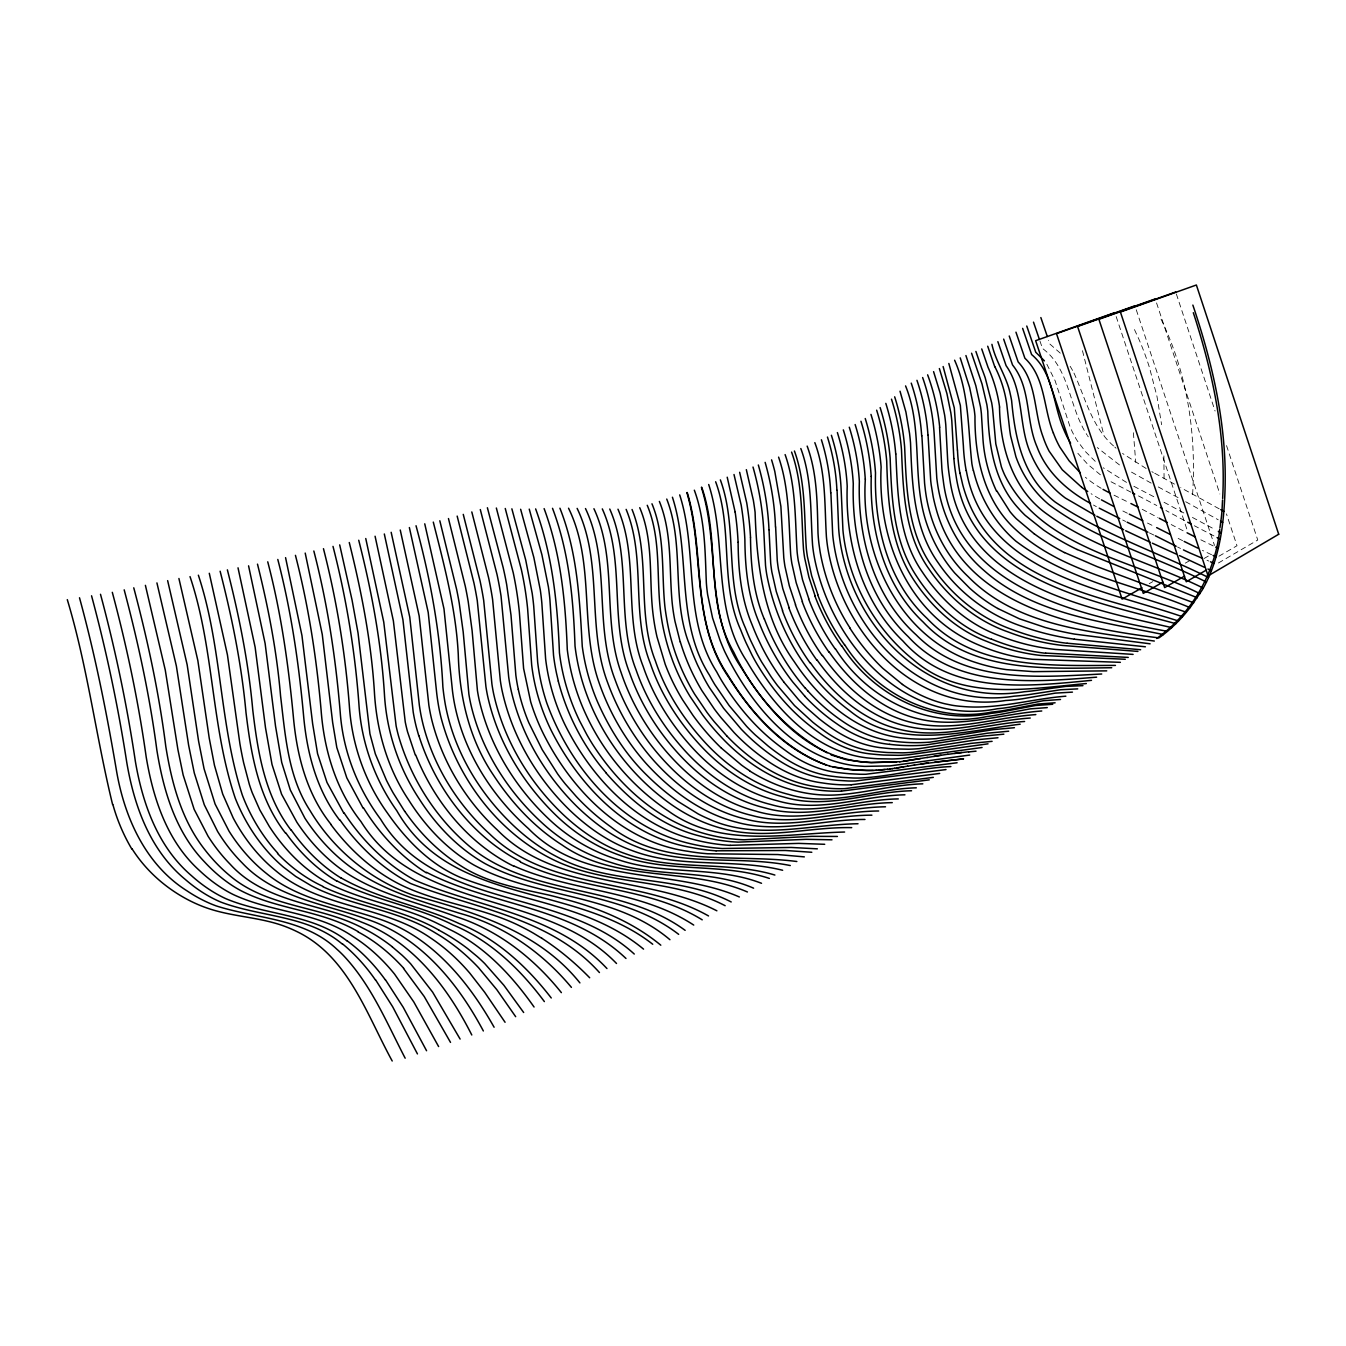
<?xml version="1.0" encoding="UTF-8"?>
<svg xmlns="http://www.w3.org/2000/svg" width="1346" height="1346" viewBox="0 0 1346 1346"><rect width="100%" height="100%" fill="white"/><g stroke="black" fill="none" stroke-linecap="round" stroke-linejoin="round"><path stroke-width="0.75" stroke-dasharray="5 3.75" d="M1164.071 478.402L1163.869 452.206M1192.606 494.369C1195.837 443.238 1189.898 391.265 1171.441 343.264A138.958 61.546 72.5 0 0 1160.858 318.783M1218.433 562.981L1257.753 540.032L1226.256 444.786M1218.921 556.201L1237.008 545.736L1226.458 513.886M1203.963 558.556L1211.114 554.468M1149.181 583.693L1152.799 581.64M1185.271 563.15L1190.688 560.071M1207.025 560.273L1208.742 561.03M1211.551 554.703L1202.432 550.396M1149.417 532.915L1153.892 535.069M1213.183 545.904L1200.195 539.494M1130.977 492.199L1110.5 481.464A136.804 125.279 69.1 0 1 1108.683 480.354M1127.359 513.213L1119.636 509.394M1122.699 520.01L1125.66 521.457M1114.051 495.193L1129.025 502.58M1147.482 523.056L1152.075 525.327M1182.629 540.671L1175.008 536.835M1180.526 548.478L1177.599 546.998M1138.514 495.917L1156.803 505.541M1213.907 535.927L1194.373 525.748M1133.854 486.293L1153.909 496.775M1142.182 509.293L1157.981 517.587M1183.117 530.761L1171.205 524.553M1192.421 517.436L1215.421 529.735M1183.857 512.961L1162.843 501.637M1184.43 520.481L1165.922 510.504M1219.207 508.838L1180.711 487.639M1158.267 486.949L1178.894 498.07M1185.691 501.738L1218.231 519.775M1151.167 483.113L1128.52 470.461M1096.334 506.618L1093.457 505.036M1126.518 482.406L1103.249 467.785M1151.84 471.672L1153.286 472.463M1154.733 473.254L1174.923 484.392M1146.119 468.492L1122.547 453.467M1099.682 498.878L1097.949 497.885A184.066 168.973 70.7 0 1 1091.101 493.713M1101.196 488.312L1097.613 486.125A116.328 105.913 68 0 1 1085.364 477.241M1119.468 464.925L1097.276 447.562M1100.405 474.818L1087.518 464.084L1076.295 451.566M1114.774 447.057L1116.036 448.184M1095.24 461.325L1085.515 451.701L1077.271 440.798A87.254 79.33 67.6 0 1 1070.087 426.934L1055.163 380.851L1046.868 364.261M1113.529 445.93C1092.161 427.22 1085.499 398.837 1074.394 373.969A84.68 74.686 69.2 0 0 1073.654 372.506M1060.261 353.14L1049.897 344.054L1048.601 340.269M1134.476 329.585L1138.834 339.074A129.822 58.517 72.4 0 1 1149.518 367.727L1156.971 396.397L1161.615 424.713M1039.92 340.959L1042.494 348.463C1066.604 366.129 1068.741 397.945 1080.619 423.132A84.832 77.294 67.8 0 0 1086.996 434.893M1136.26 309.765L1214.496 545.45M1116.17 316.562L1186.852 529.18M1176.354 293.983L1215.085 411.052M1156.551 302.917L1219.863 493.982M1082.47 350.7L1104.006 435.616M1133.399 432.739L1135.738 462.385M1088.258 436.827A84.832 77.294 67.8 0 1 1087.417 435.549M1070.154 366.297A84.68 74.686 69.2 0 1 1072.543 370.402"/><path stroke-width="1.5" d="M1222.639 498.457C1225.903 440.378 1214.832 382.617 1197.906 327.28A212.803 94.27 72.1 0 0 1193.313 312.709M1222.555 500.039L1222.05 509.612A121.039 52.898 73.2 0 1 1221.36 517.352L1219.964 527.733M928.067 435.179L930.692 480.472A166.13 147.942 64.9 0 0 931.196 484.779L933.182 496.724A149.372 132.598 65.1 0 0 936.059 508.62C962.02 604.825 1074.226 627.455 1158.906 637.886A562.594 259.206 69.4 0 0 1183.942 615.088A605.481 279.345 69 0 0 1190.974 606.407L1202.163 590.053A298.711 135.105 72 0 0 1212.393 568.096C1221.562 543.027 1224.187 516.09 1225.028 489.557A204.323 90.586 72.6 0 0 1225.163 482.81C1226.105 422.106 1212.174 362.293 1192.859 305.088M1219.762 529.197C1215.472 572.471 1192.068 613.137 1156.752 638.458M1205.932 570.3L1186.263 581.775L1098.891 319.305L1175.697 291.998M1184.564 576.105L1164.66 587.613L1077.591 326.506L1155.221 298.93M1162.91 582.128L1143.276 593.384L1056.509 333.64L1134.947 305.794M1141.963 587.815L1122.11 599.105L1035.646 340.689L1114.858 312.592M920.496 758.538L899.717 761.836M927.31 757.394L903.132 761.399M903.671 766.799L901.383 767.304M902.375 767.136L907.692 766.11M907.406 766.295L914.54 764.982M900.659 767.304L896.958 768.028M900.373 767.472L901.669 767.136M927.024 757.562L941.005 755.207M899.65 767.456L894.535 768.398M914.254 765.151L928.319 762.812M933.855 756.452L947.921 754.197M921.135 764.04L963.568 758.808M892.112 768.751L894.821 768.23M889.689 769.088L892.398 768.583M947.634 754.366L961.868 752.448M934.999 762.004L963.282 758.976M887.266 769.407L889.975 768.919M954.583 753.44L968.918 751.741M887.552 769.222L878.08 770.097M900.003 761.668L871.081 762.627A305.054 258.415 68.8 0 1 860.195 761.769L846.011 759.632L831.121 754.938M885.13 769.508L879.157 770.03M969.692 755.056L890.026 765.908L864.771 766.379A309.984 262.167 69 0 1 853.297 765.487C793.097 757.041 749.789 703.1 724.653 651.414A227.508 192.966 64.6 0 1 720.093 640.427L712.572 617.932L707.643 594.663A147 122.688 65.1 0 1 706.364 582.969C705.018 551.826 705.304 519.859 694.334 490.196M896.571 762.038L871.367 762.459A304.162 257.658 68.8 0 1 860.481 761.6C807.196 755.745 767.96 711.058 741.444 667.868C704.328 613.843 720.245 546.577 701.401 487.387M968.649 751.909L976.035 751.169M982.058 747.484L902.796 758.353A201.446 169.781 65.5 0 1 892.146 758.993L877.626 758.74A286.345 242.751 68.3 0 1 866.807 757.865C812.849 751.354 772.941 705.893 746.895 661.424C711.512 608.089 727.412 542.438 708.703 484.51M957.107 762.761L865.932 774.253A199.965 167.274 65.4 0 1 859.69 774.253L849.376 773.731A279.833 235.5 67.8 0 1 840.728 772.873C820.656 771.14 801.829 762.66 785.795 750.715A236.072 199.578 65.3 0 1 774.943 742.504C753.659 725.578 736.195 704.227 721.944 681.16A160.797 133.994 64.6 0 1 716.711 671.873C682.506 618.235 698.271 552.583 679.696 494.907M950.882 766.581C920.109 767.775 890.228 776.844 859.471 778.038A194.632 162.445 65.2 0 1 853.213 778.005L842.848 777.433A255.42 214.216 67 0 1 834.251 776.507C814.246 774.438 795.419 766.059 779.216 754.332A217.059 182.518 65 0 1 768.246 746.121L755.375 735.034A180.095 150.399 64.5 0 1 746.609 726.302L729.162 705.573L714.81 684.576A163.489 136.03 64.7 0 1 709.527 675.255C675.086 621.314 691.205 555.191 672.428 497.229M988.031 743.833L908.971 754.719A205.938 173.937 65.7 0 1 898.337 755.325L883.834 755.056A269.318 228.484 67.8 0 1 873.1 754.164C853.347 752.666 834.756 744.388 818.991 732.628A224.294 191.065 65.1 0 1 808.408 724.569C787.646 707.996 770.736 686.998 757.108 664.268A173.129 146.075 64.6 0 1 752.044 655.149L746.02 642.681A225.977 192.73 64.5 0 1 740.704 629.911C719.437 582.953 733.301 529.634 715.651 481.767M946.002 769.576L855.501 781A187.38 156.086 64.9 0 1 848.115 780.983L837.717 780.344A239.622 200.47 66.5 0 1 829.17 779.351C809.198 777.012 790.371 768.734 774.068 757.192A204.356 171.161 64.8 0 1 762.963 748.982A191.149 159.72 64.6 0 1 741.175 729.111L723.61 708.299L709.207 687.251A166.197 138.133 64.7 0 1 703.891 677.913L697.615 665.143A195.153 163.169 64.7 0 1 689.741 645.357C670.762 598.482 684.996 545.971 666.741 499.063M992.103 741.343L971.055 743.379L913.16 752.229A209 176.797 65.8 0 1 902.543 752.835L888.057 752.549A259.004 219.852 67.4 0 1 877.373 751.657C857.705 750.059 839.164 741.882 823.416 730.239A213.913 182.114 64.9 0 1 812.816 722.213L794.544 705.59L777.567 685.652A228.803 195.473 64.8 0 1 771.208 676.903L761.701 662.064A177.689 150.247 64.6 0 1 756.671 652.945L750.647 640.528A224.025 191.233 64.5 0 1 745.331 627.791C724.232 580.883 737.877 527.716 720.362 479.899M939.676 773.445L851.16 784.785M997.992 737.743L976.994 739.745L919.251 748.645A214.031 181.424 66 0 1 908.651 749.217L894.181 748.914A244.888 208.041 67 0 1 883.565 747.989C864.031 746.273 845.591 738.231 829.809 726.773A200.806 170.875 64.7 0 1 819.226 718.814L806.86 708.03A170.74 144.476 64.3 0 1 798.447 699.55L784.095 682.372M933.316 777.365L844.581 788.655A188.12 156.153 64.9 0 1 815.979 786.687C794.308 783.523 773.933 774.118 756.2 761.483A187.346 155.799 64.6 0 1 727.16 736.279M1003.847 734.176L982.883 736.144L925.291 745.061A225.455 191.586 66.4 0 1 889.723 744.338M929.262 779.856L841.486 791.095M1008.676 731.215L987.762 733.166L930.305 742.117A222.662 189.466 66.3 0 1 894.821 741.36C875.523 739.391 857.217 731.618 841.435 720.497A176.107 149.658 64.3 0 1 807.684 690.767M922.818 783.826C893.138 784.684 864.418 793.484 834.823 795.015A173.937 143.753 64.5 0 1 749.554 770.871M877.794 770.265L875.893 770.215M1014.447 727.698L993.584 729.616L936.261 738.601A221.148 188.49 66.3 0 1 904.075 738.18C857.234 733.789 819.277 699.398 794.258 661.677C762.997 618.117 756.789 564.21 755.089 512.187A293.361 228.551 70 0 0 753.356 500.291L746.34 469.653M876.7 770.333L874.816 770.265M1020.167 724.198C964.157 731.029 898.892 751.001 849.763 710.806C805.749 678.418 776.676 627.657 766.715 574.321A133.91 113.266 65.1 0 1 765.521 565.37L763.838 531.821A237.821 187.7 69.7 0 0 753.003 467.045M916.306 787.814C873.79 788.907 831.155 807.331 788.756 794.426C753.928 785.694 723.576 764.124 700.341 737.187C680.756 714.877 664.756 689.118 655.384 660.869C636.086 612.245 651.38 557.799 632.048 509.495M1024.592 721.49C983.59 724.131 942.503 739.509 901.181 729.751C863.392 721.254 832.619 694.014 810.629 663.141M911.545 790.758C869.045 791.734 826.427 809.855 784.062 797.118C749.133 788.403 718.663 766.799 695.344 739.795C675.742 717.401 659.759 691.541 650.269 663.241C630.685 613.81 646.332 558.388 626.142 509.377M874.513 770.434L872.629 770.333A208.411 174.761 65.6 0 1 866.42 770.349L856.14 769.895A308.116 260.182 68.8 0 1 847.442 769.121L829.506 766.227M1030.245 718.041C989.36 720.716 948.408 735.959 907.221 726.302C869.566 717.872 838.928 690.767 817.089 659.961M904.933 794.813C862.483 795.637 819.882 813.371 777.567 800.836C742.521 792.121 711.933 770.434 688.479 743.396C668.794 720.901 652.844 694.889 643.186 666.522C623.232 615.98 639.35 559.196 617.982 509.209M1035.831 714.608C995.131 717.368 954.28 732.392 913.244 722.852C875.152 714.322 844.363 686.679 822.49 655.418M898.287 798.918C855.871 799.608 813.27 816.904 771.022 804.572C735.808 795.94 705.22 774.051 681.614 747.013C661.778 724.451 645.878 698.254 636.052 669.82C615.745 618.167 632.233 560.003 609.755 509.04M873.419 770.467L872.326 770.501A210.195 176.259 65.7 0 1 866.117 770.501L855.854 770.063A304.617 257.136 68.7 0 1 847.156 769.289L833.006 767.052M892.263 802.637C849.881 803.175 807.297 820.118 765.1 807.97C729.751 799.389 699.129 777.332 675.389 750.277C655.452 727.664 639.569 701.316 629.591 672.832C608.981 620.136 625.755 560.76 602.301 508.889M1041.754 710.991C1001.256 713.851 960.539 728.539 919.688 719.151C881.765 710.638 851.042 683.246 829.271 652.087M885.5 806.792C842.31 807.331 798.7 824.24 755.829 811.1C720.682 802.014 690.633 779.452 667.061 752.431C646.854 729.145 630.954 701.973 621.162 672.714C601.931 619.732 618.033 560.474 593.939 508.721M1065.864 696.185C1031.288 698.86 997.319 709.695 962.205 706.448A120.871 103.608 63.1 0 1 951.841 705.203L944.875 703.773A133.035 114.208 63.5 0 1 902.476 684.458M1047.272 707.609L1030.043 708.888L996.932 715.046A271.421 234.591 68.4 0 1 986.921 716.543C927.764 729.179 867.245 699.398 835.58 648.991M878.669 810.999C836.455 811.201 793.989 827.05 751.993 815.491C716.274 807.062 685.467 784.752 661.374 757.663C641.167 734.899 625.335 708.198 615.021 679.579C593.805 624.561 611 562.477 585.493 508.552M1052.723 704.261L1035.545 705.506L1002.534 711.748A248.556 215.057 67.5 0 1 990.858 713.397C932.442 725.258 873.1 695.495 841.856 645.912M1055.113 702.797L1037.934 704.042L1004.974 710.318A244.383 211.574 67.3 0 1 991.632 712.101C933.804 723.391 875.523 693.392 844.581 644.566M871.905 815.171C829.843 815.154 787.511 830.23 745.684 819.125C709.88 810.595 678.872 788.268 654.442 761.348C634.067 738.533 618.251 711.647 607.769 682.944C586.267 626.765 603.58 563.335 577.131 508.384M858.025 823.752C808.593 824.459 756.284 840.728 708.837 818.957A149.591 120.854 64 0 1 698.204 813.943L677.997 801.442A232.824 190.711 65.4 0 1 647.325 775.683C625.772 754.887 609.536 729.111 597.523 701.821A169.041 136.77 65 0 1 591.601 686.325L589.699 680.437A179.943 145.906 64.9 0 1 582.263 646.366C579.672 599.626 577.434 552.382 559.919 508.199M1060.513 699.483L1043.386 700.694L1010.526 707.054A225.388 195.305 66.6 0 1 997.184 708.77C902.527 727.547 828.463 639.182 813.758 554.03A137.107 117.523 65 0 1 812.597 545.298C810.258 512.91 812.345 479.529 800.82 448.538M864.973 819.462C822.288 819.31 779.149 833.948 736.8 822.271C701.131 813.203 670.645 790.304 646.147 763.502C625.318 740.132 609.402 712.404 599.121 682.876C579.184 626.361 595.403 563.116 568.55 508.216M1072.442 692.13L1055.348 693.123L1022.422 698.793A239.521 208.563 67.3 0 1 1005.698 700.492C913.934 714.877 841.502 631.425 827.79 547.99A141.128 121.51 64.9 0 1 826.73 539.998A152.62 131.706 64.7 0 1 826.41 536.734C824.459 505.204 826.124 472.783 814.835 442.649M1077.709 688.883L1060.614 689.758L1027.57 694.805A253.149 220.996 67.9 0 1 1014.194 696.168C918.746 711.226 843.134 625.537 832.972 537.34A155.379 134.364 64.7 0 1 832.669 534.093L830.886 492.821M1086.323 683.549C1028.765 688.647 961.65 701.72 913.48 659.826C874.799 628.834 848.922 582.229 843.219 532.999A159.198 138.15 64.6 0 1 842.916 529.752L841.099 488.733A176.814 144.241 69.9 0 0 831.391 435.28M1082.941 685.652L1065.83 686.393L1032.668 690.868A277.427 242.886 69.1 0 1 1024.323 691.726C927.411 707.845 849.595 625.436 839.197 534.715A172.725 150.096 64.4 0 1 838.642 528.204L837.077 490.348M851.715 827.639C808.929 826.713 765.571 840.375 723.239 828.732A171.935 139.075 64.5 0 1 671.553 804.672C628.464 774.438 596.042 729.381 581.556 678.754A182.45 147.724 64.9 0 1 575.028 646.114C573.295 599.391 569.257 552.516 552.516 508.317M1091.488 680.353C1026.981 686.595 951.218 695.394 902.998 641.083C861.558 601.258 845.238 542.556 847.206 486.293A180.314 147.236 69.9 0 0 837.38 432.571M1096.603 677.173C1032.432 682.254 956.552 689.27 908.281 636.708C867.06 597.489 851.597 539.359 853.28 483.853A184.15 150.483 69.9 0 0 843.319 429.879M1101.701 674.01C1038.641 677.173 965.048 684.121 916.155 634.841C873.571 596.295 857.57 537.357 859.354 481.431A188.053 153.781 70 0 0 849.276 427.204M1106.732 670.863L1033.392 671.637L1006.623 669.652A200.487 175.922 66.3 0 1 976.607 662.787C899.851 638.946 860.346 555.191 865.343 479.041M1111.729 667.734C1047.104 668.373 971.728 673.757 923.238 622.121C883.699 584.988 869.634 529.197 871.249 476.45M1115.447 665.412C1050.789 665.446 975.564 669.871 927.125 618.437C887.451 581.438 874.092 525.529 875.506 472.934A199.73 163.64 70.1 0 0 865.242 418.522M844.598 832.03C785.828 833.376 720.615 848.569 668.609 811.184C632.687 787.208 603.631 753.222 585.661 713.952A172.81 139.345 65 0 1 578.494 696.521A178.631 144.207 64.9 0 1 567.272 649.479C565.455 601.696 560.912 553.879 544.12 508.62M1120.377 662.333L1032.517 659.304A206.005 181.912 66.7 0 1 978.845 645.054C908.129 615.694 877.525 539.897 881.125 467.062A200.604 164.582 70.2 0 0 870.963 414.417M1125.29 659.271L1040.761 655.452A221.266 196.112 67.3 0 1 986.753 641.386C955.71 629.659 930.305 605.801 912.588 578.141C890.278 543.262 887.923 501.335 886.711 461.207A199.477 163.96 70.2 0 0 876.65 410.177M1128.251 657.42L1045.758 653.113M837.414 836.455L811.789 836.337L744.119 839.786A219.549 177.84 65.6 0 1 702.898 833.124C656.276 819.647 618.537 784.634 592.728 744.506A215.024 174.492 65 0 1 586.789 734.563L579.689 721.035A178.564 143.837 65 0 1 562.493 671.183A173.331 139.462 65 0 1 559.448 652.877C557.564 604.034 552.516 555.225 535.641 508.906M730.239 845.322L798.733 843.387L824.711 844.295M1133.096 654.392L1055.735 649.462A235.146 209.353 68 0 1 999.422 635.699C967.37 624.09 941.056 600.114 922.363 572.067C898.304 537.458 897.782 494.386 895.83 453.989M831.996 839.803L806.22 839.332L738.197 842.142A227.323 184.015 65.8 0 1 699.146 835.849C661.845 826.461 630.887 801.526 606.087 773.008M1137.908 651.414L1062.364 645.424A251.046 224.378 68.8 0 1 1008.036 631.913C975.614 620.607 948.173 597.338 929.026 569.122C904.31 534.379 903.216 490.853 901.5 449.968A192.848 159.383 70.5 0 0 891.489 399.173M716.089 850.807L785.475 850.487L811.806 852.27M1140.634 649.731L1067.142 643.22M1145.396 646.787L1074.377 639.215M817.359 848.838L791.196 847.458L722.196 848.518A253.62 204.979 66.4 0 1 688.984 843.353C620.489 827.05 569.997 766.984 546.745 702.864A169.192 135.172 65.1 0 1 537.677 662.316L533.723 606.238A230.385 171.093 69.2 0 0 532.192 593.3L525.731 560.071L511.867 508.822M1150.107 643.809L1074.394 634.067A399.358 362.461 77 0 1 1045.068 627.421L1019.427 618.824L997.823 608.51M804.336 856.88L777.786 854.542L707.828 853.768A284.528 229.661 67.2 0 1 687.772 851.278C622.491 842.091 572.016 790.842 543.565 734.108A170.067 135.357 65.1 0 1 530.694 701.855L523.594 668.424L519.354 611.993A282.273 206.645 69.4 0 0 513.247 572.841L496.354 508.014M889.723 744.372C870.324 742.504 851.951 734.613 836.169 723.34A180.145 152.973 64.4 0 1 804.841 696.269M796.849 861.507C734.882 853.515 664.083 868.002 610.663 826.73A208.378 166.769 65.2 0 1 576.391 796.613L565.32 783.995A182.131 145.015 65 0 1 557.698 774.017L542.202 749.672L528.877 722.836A153.511 121.493 65.2 0 1 518.311 689.455M1154.33 641.049C1089.823 631.745 1016.398 626.025 968.144 576.593C943.327 553.341 928.572 520.936 925.038 487.286A173.718 154.655 64.7 0 1 924.567 482.962L921.892 435.768M790.287 865.545C739.509 855.282 685.333 866.774 636.389 846.584C613.692 837.717 593.805 822.911 576.441 806.035C543.683 773.496 519.489 731.652 510.218 686.275A142.457 112.29 65.4 0 1 508.67 676.887L501.049 596.11A286.075 208.378 69.5 0 0 496.994 574.338L480.303 509.562M1163.381 634.572C1101.482 621.6 1032.819 614.012 983.573 570.115C957.814 547.973 941.796 515.737 937.321 482.272A162.008 144.409 65 0 1 936.782 477.998L934.208 434.607A180.97 151.223 70.7 0 0 922.633 377.536M782.632 870.273C733.082 857.907 679.949 869.045 631.611 850.386C608.156 841.856 587.411 827.167 569.509 809.972C536.23 777.517 511.665 735.522 501.94 689.909A139.126 109.329 65.4 0 1 500.325 680.504L492.586 599.407A290.753 211.07 69.5 0 0 488.548 577.501L471.807 511.951M1167.403 631.341C1079.425 615.105 955.828 588.892 943.193 479.899A172.49 154.302 64.9 0 1 941.88 468.694L939.558 427.271M774.892 875.051C726.689 860.616 674.548 871.283 626.849 854.205C602.621 846.062 580.984 831.458 562.527 813.943C528.759 781.538 503.623 739.492 493.595 693.594A137.814 108.017 65.5 0 1 491.929 684.155L483.702 600.535A293.983 212.769 69.5 0 0 480.017 580.698L463.26 514.374M1171.676 627.606C1085.566 607.753 963.265 585.274 949.569 477.325A175.788 157.65 64.9 0 1 947.719 461.005L945.784 424.915A149.086 125.75 70.6 0 0 944.656 415.174L940.181 393.183L933.586 371.647M829.775 766.059C786.064 752.044 752.952 715.719 729.027 677.761C690.448 622.794 704.833 553.391 686.881 492.602M769.39 878.433C720.918 862.281 667.818 873.403 619.732 855.248C595.79 846.886 574.069 832.804 555.881 815.222C522.669 783.002 497.7 741.579 487.656 696.219A136.939 107.125 65.5 0 1 485.94 686.746L477.275 600.686A295.683 213.543 69.5 0 0 473.943 582.969L457.169 516.09M1175.832 623.686C1092.279 600.568 970.769 580.597 955.912 474.768A158.979 142.356 65.3 0 1 953.893 458.549M826.293 765.083C783.557 748.662 750.715 713.094 727.53 674.514C690.565 620.052 705.304 552.129 687.217 492.501M1178.49 621.011C1102.643 596.665 997.285 583.323 966.327 496.321A142.104 126.978 65.7 0 1 962.693 484.678L960.018 473.119M1182.478 616.72C1102.088 588.909 984.481 572.79 966.293 470.578M1190.015 607.652C1131.818 583.07 1063.525 573.648 1015.54 529.449C984.128 500.762 974.639 457.152 974.975 416.251A117.321 100.311 70.4 0 0 974.134 409.033L969.574 387.295L960.236 357.885M761.516 883.296C716.173 865.73 665.849 875.337 619.867 860.229C594.192 852.607 570.384 838.962 550.716 820.791C515.871 788.621 489.759 746.374 479.176 699.97A135.408 105.644 65.5 0 1 477.409 690.448L472.11 630.651L468.24 601.83A300.057 215.999 69.5 0 0 465.279 586.2L448.47 518.547M1186.348 612.228C1128.453 592.341 1065.595 578.629 1015.86 541.142A121.83 108.807 66.1 0 1 973.478 470.612M1193.683 602.789L1097.057 566.599L1064.535 552.55M991.514 639.316C960.135 627.859 934.595 604.051 916.643 576.34C893.256 541.395 891.675 498.592 890.143 458.044A197.879 162.849 70.3 0 0 880.133 407.586M1197.267 597.742L1077.12 549.505M753.592 888.175C708.467 868.507 657.353 878.013 611.101 862.5C585.594 854.777 561.955 841.166 542.337 823.146C507.644 791.414 481.178 749.823 470.696 703.722A138.907 108.185 65.5 0 1 468.879 694.166L463.192 631.913L459.205 602.941A306.501 219.802 69.5 0 0 456.63 589.43L439.822 520.767M1202.045 558.136L1190.924 553.391A222.881 208.411 67.7 0 1 1184.901 550.615L1183.437 549.908M1199.959 593.687C1133.483 560.087 1041.047 548.731 1004.537 474.667A91.831 82.072 66.6 0 1 1001.407 466.894L995.804 443.877L992.675 409.588A115.1 98.864 70.3 0 0 991.682 402.824L985.222 377.856A178.126 151.038 70.3 0 0 981.655 368.181L975.9 351.441M1210.475 561.787L1214.058 563.419M1203.29 588.101C1152.109 562.931 1094.904 548.865 1048.282 514.996C1013.033 490.752 1000.179 447.848 999.506 407.047M747.434 891.977C688.294 866.471 616.889 883.397 561.972 844.918C534.009 827.151 511.11 802.182 493.073 774.573C469.283 739.257 459.457 696.774 458.279 654.678C456.058 609.519 444.331 565.707 433.294 522.097M1152.344 543.195L1175.967 553.963M1150.275 542.253L1125.693 530.745M1179.55 555.612L1204.434 567.305M731.215 901.971C677.257 874.109 612.11 885.853 558.354 857.503C539.208 847.913 522.113 834.604 507.139 819.361C476.215 787.982 453.417 747.989 445.324 704.48A204.811 160.443 65.1 0 1 442.868 686.813C440.209 632.233 430.333 578.46 416.032 525.748M514.206 866.101C572.033 891.961 639.619 889.588 693.728 925.072M1213.082 555.41L1216.111 556.807M1206.453 582.078C1154.195 555.814 1095.913 540.032 1048.736 504.414A100.378 90.216 66.8 0 1 1019.477 465.615A96.222 86.413 66.8 0 1 1015.91 456.731L1010.644 436.02A152.535 138.537 66.2 0 1 1009.685 429.711L1006.791 404.355A104.399 90.182 70.2 0 0 994.829 366.65M725.158 905.707C680.706 882.555 629.221 884.305 581.943 870.694A243.054 190.88 66.5 0 1 560.609 863.089C500.628 837.01 457.118 779.553 440.882 717.031A147.017 113.687 65.6 0 1 438.813 707.323A185.462 144.476 65.3 0 1 436.743 693.543L428.213 612.43L409.369 527.548M1147.919 532.208L1127.14 522.181M322.754 886.644C360.24 904.243 402.555 909.324 438.796 930.036M1215.758 547.149L1218.332 548.377M1208.573 577.552C1157.543 552.213 1102.408 534.227 1055.062 501.957A84.714 76.032 66.5 0 1 1048.887 496.657C1021.782 472.328 1014.766 435.296 1011.637 400.788A107.899 93.244 70.1 0 0 1010.274 394.041C1006.774 376.51 995.653 361.822 991.918 344.34M1155.373 535.792L1176.135 546.24M1129.294 514.155L1142.889 520.784M1123.674 529.769L1096.839 516.258M1197.873 548.175L1184.16 541.429M1132.861 493.124L1134.745 494.049M739.358 896.958C671.469 867.362 584.702 886.24 528.524 828.648C491.054 795.351 462.805 750.445 453.939 700.728A176.191 137.612 65.3 0 1 452.492 691.036L443.978 608.829L424.747 523.813M716.88 910.805C647.241 875.102 555.562 889.487 497.313 829.927C465.851 800.769 442.683 762.526 432.032 720.934A143.635 110.692 65.6 0 1 429.896 711.193A157.903 122.049 65.5 0 1 428.869 705.27L419.161 615.896L400.25 530.021M1207.934 569.022L1211.417 570.738M1119.754 518.547L1099.245 508.165M520.364 862.012C577.905 890.699 646.753 885.651 702.225 919.84M1156.651 527.615L1170.414 534.53M1130.909 503.522L1138.413 507.358M1194.962 536.852L1187.071 532.797M1217.087 537.576L1220.25 539.191M1113.882 506.5L1101.415 499.854M1094.937 515.266L1065.393 498.054A98.578 88.886 67 0 1 1035.259 463.041A91.881 82.729 67 0 1 1031.507 455.385C1017.862 426.901 1024.811 392.14 1006.101 365.658L997.857 341.665M827.033 752.767C786.03 730.71 753.726 694.048 733.789 652.238C704.261 601.342 720.615 540.856 701.72 487.269M1110.332 493.309L1103.013 489.355M708.534 915.953C640.191 877.239 549 891.607 489.843 834.116C457.892 805.026 433.917 766.833 423.182 724.871A145.25 111.684 65.6 0 1 420.995 715.079A170.185 131.487 65.4 0 1 419.346 705.169L409.756 617.091L391.164 532.293M1159.293 518.277L1167.234 522.467M1187.744 522.248L1191.059 524.015M358.137 931.651C321.593 909.98 277.074 909.946 239.874 890.11A132.581 94.355 66.6 0 1 227.777 882.488A138.251 98.477 66.6 0 1 204.525 861.894C175.434 831.727 163.337 790.321 156.843 749.991C149.726 695.899 138.167 642.53 124.185 589.834M1220.755 509.663L1223.918 511.379M1160.454 507.526L1162.271 508.519M336.685 880.789C373.599 900.238 415.897 906.245 453.215 924.988C490.617 940.652 520.465 969.44 544.373 1001.592M1218.332 531.367L1221.276 533.033M1090.563 503.421C1067.311 490.869 1046.263 472.009 1036.958 446.687C1025.534 420.373 1031.221 388.237 1012.529 364.934L1003.662 339.108M426.497 872.292C490.97 905.707 570.99 906.077 625.974 958.47M341.076 877.912C377.923 898.926 420.659 905.774 459.003 923.491C496.506 938.381 526.858 966.428 551.254 997.975M1220.452 521.07L1222.673 522.399M685.148 930.355C620.775 883.178 530.475 897.715 468.946 845.86C435.28 817.274 410.732 778.173 398.5 735.841A133.809 101.909 65.7 0 1 396.128 725.948L383.761 622.138L365.759 538.535M541.866 938.347L533.437 933.199A203.852 146.933 59.6 0 0 521.171 926.62C484.711 908.062 443.086 903.99 405.937 887.266A182.45 136.4 66.2 0 1 331.015 824.694M678.67 934.343C622.104 890.85 546.325 896.369 485.233 863.711C458.229 848.401 436.154 825.435 419.531 799.406C398.786 768.162 386.588 731.669 384.434 694.25C381.204 642.143 371.58 590.793 358.726 540.251M652.726 944.253C574.153 882.555 451.718 906.581 396.868 810.83C374.693 779.586 361.351 742.504 358.928 704.261C355.008 650.959 346.309 598.162 333 546.392M346.915 940.837C311.919 913.749 265.599 915.263 226.212 898.842A141.145 99.907 66.7 0 1 212.836 891.708A144.914 102.633 66.8 0 1 191.401 875.607C157.852 846.886 142.626 803.764 135.391 761.516C126.978 705.153 115.302 649.327 100.496 594.293M902.476 684.475L882.724 668.239A193.723 168.216 64.5 0 1 849.864 628.06M669.938 939.71C613.995 892.23 535.775 898.909 473.842 864.99C446.922 849.393 425.117 826.091 408.612 799.911C387.076 767.708 376.443 729.633 374.356 691.221C371.109 640.915 361.435 591.382 349.27 542.522M643.556 949.132C591.298 905.841 521.827 901.399 460.955 877.659C430.232 864.687 406.223 840.106 387.497 813.119C364.85 781.807 351.844 744.321 349.354 705.842C345.266 652.793 336.668 600.232 323.461 548.68M1033.997 533.672L1016.381 518.799A89.475 79.666 66 0 1 1009.988 511.631L996.848 490.954M1081.747 487.319L1062.28 469.788L1049.072 451.078A87.423 78.96 67.2 0 1 1043.015 436.76C1033.728 412.196 1037.059 382.214 1018.131 361.906L1009.231 335.995M342.641 944.37C308.385 915.129 261.124 917.282 221.013 902.157A141.986 100.26 66.8 0 1 207.166 895.225A146.243 103.339 66.8 0 1 185.142 879.325C150.029 850.302 134.095 805.8 126.743 762.273C118.044 706.179 106.317 650.589 91.545 595.79M634.269 954.045C560.962 886.913 436.205 910.367 380.615 819.226C357.413 788.133 342.927 750.883 340.202 712.135C335.659 657.807 327.532 603.832 313.837 551.002M392.325 946.877L402.067 955.206A126.877 89.358 61.9 0 1 410.766 963.938L432.638 992.153L460.113 1039.062M660.802 945.195C631.947 921.354 596.665 907.17 560.659 898.102A472.463 332.782 56 0 0 548.31 894.955C518.614 888.36 487.723 882.909 461.594 866.319A169.175 128.829 65.6 0 1 404.793 811.352M616.518 963.484C545.466 889.756 418.253 913.345 360.964 821.582C335.962 789.765 324.1 750.109 321.105 710.234C316.529 658.009 308.554 606.154 295.447 555.343M721.439 748.174L741.478 765.066A162.058 133.708 64.2 0 0 749.621 770.669M1080.401 472.917L1069.128 460.82L1059.857 447.141A91.309 82.745 67.4 0 1 1053.363 433.008M606.962 968.548C556.285 914.338 479.698 907.927 415.157 880.334A179.573 134.92 66.1 0 1 344.155 812.967M599.441 972.552C550.363 917.652 475.34 908.769 410.648 883.514A182.652 136.989 66.1 0 1 339.949 819.95M579.907 982.9C538.636 931.314 474.684 912.268 413.845 895.41C370.672 880.301 333.371 849.73 309.967 810.46C287.859 776.423 285.318 735.152 280.574 696.067C276.855 651.498 268.308 607.5 257.49 564.142M727.143 736.312L714.154 721.591A234.608 196.903 65.1 0 1 707.054 712.471L694.671 694.2A178.076 147.757 64.7 0 1 666.539 617.679A178.513 148.144 64.8 0 1 664.84 606.037C661.374 571.865 665.361 536.246 651.969 503.791M804.874 696.235L792.844 682.086A203.835 173.937 64.6 0 1 758.74 621.667C747.838 595.689 745.129 567.474 744.876 539.595A260.788 203.869 69.8 0 0 741.175 505.07L734.007 474.515M571.411 987.375C542.219 952.312 503.522 925.207 459.272 913.177C423.065 901.719 385.377 891.759 353.981 869.499A158.105 117.001 66.2 0 1 304.886 818.183L290.315 790.001L281.718 762.475L275.526 726.15L265.128 643.506L248.573 565.842M805.245 687.974L807.684 690.75M561.383 992.641C534.11 958.537 498.626 930.473 456.748 916.862C420.154 903.132 380.851 895.04 347.571 873.672A154.067 113.619 66.2 0 1 296.894 822.271L281.583 794.207L272.01 764.478L265.499 727.765L255.134 647.224L238.023 567.827M403.548 968.464L424.226 996.528L450.523 1042.393M1044.429 360.863L1035.747 352.231L1026.762 326.035M534.059 1007.01C511.8 975.379 484.476 946.12 449.11 929.211A318.548 221.434 59.4 0 0 438.931 924.197C404.624 906.716 365.691 901.551 331.183 884.743A148.582 108.605 66.3 0 1 269.217 826.293L259.828 809.972L252.257 792.811A128.577 93.614 66.2 0 1 249.33 784.331L243.643 762.778A352.787 268.544 65.1 0 1 239.908 743.715L227.44 654.896L209.286 573.278M331.166 824.543C306.568 793.871 296.81 755.106 293.361 716.728C288.397 664.554 281.062 612.581 267.736 561.82M385.494 979.821L403.228 1007.296L426.564 1050.738M285.638 833.292C258.651 798.834 251.113 754.82 245.998 712.606C241.607 664.789 232.05 617.663 220.121 571.226M375.568 979.804L392.628 1006.707L417.445 1053.918M291.224 830.364C264.624 795.823 257.776 751.892 252.745 709.864C248.505 662.535 239.117 615.845 227.373 569.846M339.697 820.202C316.428 789.967 306.804 752.38 303.523 715.029C298.694 662.619 291.072 610.461 277.798 559.465M523.661 1012.495L503.875 985.272L484.728 963.568A143.635 102.649 60.9 0 0 477.174 956.484L467.55 948.543A200.419 141.734 60.5 0 0 438.796 930.12M404.725 811.419L393.234 793.03A214.216 164.599 65.8 0 1 386.437 780.243L375.332 753.895L369.948 733.89L358.036 632.973L352.046 599.996L339.697 544.894M515.669 1016.684L496.775 989.63L478.587 967.74A166.988 118.498 61 0 0 435.852 933.215C400.048 910.922 357.01 906.649 319.036 889.571A200.958 147.151 67.1 0 1 311.162 885.685L295.733 876.448L283.383 867.06A128.543 93.11 66.2 0 1 272.094 856.426A136.282 98.864 66.3 0 1 239.992 809.165A128.459 93.042 66.3 0 1 235.264 798.212C211.002 726.47 214.216 648.671 190.022 576.61M505.07 1022.27L484.661 992.254L469.973 973.36A157.785 111.802 61.2 0 0 430.249 937.741C383.492 905.32 320.701 908.281 276.452 871.316A132.278 95.616 66.3 0 1 264.624 860.75A137.46 99.453 66.3 0 1 233.195 817.947L222.696 794.039L214.451 765.268L209.219 738.045L197.845 660.55L178.917 578.494M131.975 848.703C146.26 871.299 167.14 889.454 191.014 901.315A181.02 127.567 67.4 0 0 206.527 907.86C232.993 917.265 261.932 916.912 288.027 927.613A147.135 101.488 62.3 0 1 296.524 931.398C348.076 956.047 366.617 1014.379 392.208 1061.001M343.836 813.236L326.994 782.463L317.572 753.71L312.642 723.761L301.958 635.564L285.571 557.648M363.168 808.273L346.814 777.887L336.803 747.518L332.647 722.482L322.266 634.454L305.206 553.071M494.1 1027.234C467.651 980.258 430.165 935.134 377.099 918.308C339.562 905.572 298.173 899.465 266.592 873.588A134.062 96.626 66.4 0 1 256.884 865.209A138.386 99.823 66.4 0 1 229.022 831.138L215.074 803.983L204.07 768.785L198.585 741.141L187.161 664.773L167.644 580.631M483.349 1030.969C457.489 982.344 419.515 936.109 365.389 918.712C323.175 903.503 274.534 897.378 242.263 863.005A134.6 96.727 66.4 0 1 217.564 831.391L204.289 804.79L194.278 772.974L188.625 745.23L176.36 665.984L156.927 582.902M438.611 1046.549L413.777 1001.912L394.58 974.117A142.558 99.503 62 0 0 352.534 936.278C316.781 911.831 271.421 912.571 233.094 894.451A139.816 99.268 66.7 0 1 220.307 887.081A142.996 101.573 66.7 0 1 199.679 870.711C167.241 841.603 153.192 798.784 146.209 757.075C138.386 701.502 126.844 646.534 112.307 592.324M471.79 1034.99C447.831 987.661 413.188 941.847 362.074 922.33C318.11 903.334 264.455 901.921 230.301 864.368A133.523 95.616 66.4 0 1 208.058 836.203L194.161 809.367L183.14 774.96L177.908 749.621L165.272 670.056L145.402 585.342M405.163 1058.192C386.756 1022.842 371.143 984.734 343.348 955.408A95.734 66.829 62.7 0 0 336.82 949.182C304.061 918.107 256.733 918.897 216.201 905.908A162.681 114.797 67.1 0 1 187.178 890.968C145.923 865.041 124.875 818.368 116.715 772.015C106.805 713.43 95.196 655.115 79.498 597.775M415.325 755.089L407.552 731.82A137.763 105.291 65.7 0 1 405.247 721.961L393.385 620.927L375.08 536.23M639.737 507.694C654.274 542.017 648.486 579.874 653.281 615.946A189.685 157.196 64.6 0 0 656.999 636.86L665.193 664.251A172.759 142.693 64.8 0 0 682.674 699.937L692.954 715.349A216.487 180.414 65 0 0 721.422 748.191M817.88 594.663L811.688 575.869L807.449 556.739A135.879 116.244 65 0 1 806.288 547.99C804.033 515.518 805.732 482.137 794.426 451.011M815.121 595.925L808.912 577.098L804.656 557.951A135.34 115.672 65 0 1 803.495 549.185C801.274 516.662 802.822 483.281 791.583 452.105M808.811 598.802L802.569 579.907L798.296 560.693A134.634 114.864 65.1 0 1 797.118 551.91C794.981 519.304 796.125 485.906 785.122 454.612M802.452 601.712L796.193 582.751L791.869 563.469A134.078 114.174 65.1 0 1 790.691 554.653C788.638 521.962 789.395 488.548 778.594 457.135M795.604 604.825L789.311 585.796L784.97 566.447A133.641 113.586 65.1 0 1 783.776 557.597L780.882 506.399L774.791 471.403A180.6 144.931 69.7 0 0 771.578 459.861M789.143 607.769L782.817 588.673L778.442 569.257A133.119 112.946 65.1 0 1 777.248 560.373L775.633 527.009M782.649 610.748L776.289 591.567L771.881 572.084A132.732 112.391 65.1 0 1 770.686 563.183L769.02 529.701M764.309 619.126C753.373 593.25 750.782 565.084 750.496 537.306M647.241 505.288C661.475 539.41 656.141 576.946 660.718 612.75A182.888 151.694 64.7 0 0 670.291 654.122L672.697 660.852A174.475 144.476 64.8 0 0 690.044 696.42L702.461 714.726A217.716 181.861 64.9 0 0 725.393 741.427C748.864 764.982 778.526 783.742 811.773 789.093A183.578 152.148 64.8 0 0 841.502 791.111M1053.346 433.008C1043.335 408.36 1045.556 377.57 1024.878 358.204L1015.961 332.176M659.372 501.419C672.462 533.689 668.945 568.971 672.192 602.907A170.639 141.683 64.8 0 0 675.002 621.398L680.201 641.924M987.712 346.225L994.744 366.701M981.722 348.934L988.048 367.307A125.01 107.344 70.3 0 1 999.59 407.03M971.576 353.224L982.042 384.031L986.837 404.54A114.713 98.426 70.3 0 1 987.779 411.439C988.856 445.677 994.273 482.07 1018.451 508.317A97.215 86.867 66.3 0 0 1025.181 515.35L1043.503 529.954A258.718 237.266 72.2 0 0 1077.103 549.521M965.923 355.546L975.816 385.663L980.511 406.778A115.386 98.847 70.3 0 1 981.402 413.845L982.9 438.14A131.942 118.482 66.1 0 0 996.494 491.105M954.617 360.223C969.17 393.116 967.993 429.021 971.913 463.882A114.662 102.246 66.2 0 0 973.326 470.646M1040.845 317.555L1047.306 336.483M1033.492 322.148L1039.28 339.074M1022.64 328.374L1031.591 354.52C1053.733 373.111 1052.942 404.473 1063.66 429.273A90.367 82.089 67.6 0 0 1070.608 443.221M905.572 385.915C922.532 427.826 912.538 474.095 924.618 516.914A132.127 116.496 65.2 0 0 954.819 573.127L969.658 588.135A160.965 142.726 65.7 0 0 997.823 608.543M900.02 391.215L905.925 412.061L909.526 433.277A231.377 190.223 70.8 0 1 910.519 442.851C912.167 484.207 913.311 528.187 938.499 563.234C958.335 592.442 987.998 614.785 1021.412 626.159A301.067 271.152 71.4 0 0 1074.377 639.182M939.373 368.552L946.928 393.587L950.814 412.734A135.828 115.049 70.5 0 1 951.807 420.861L953.86 458.532M943.125 366.549L954.297 407.922L957.393 450.052M948.846 363.47L960.354 405.466L963.383 445.93A169.058 152.081 65.2 0 0 966.176 470.595M807.163 446.098C817.426 474.011 817.19 503.993 818.015 533.302A151.324 130.293 64.8 0 0 819.024 544.306L820.084 551.641A180.633 156.422 64.5 0 0 849.982 627.959M727.21 477.207L735.152 512.086M739.644 472.295L746.727 502.882A264.775 207.116 69.9 0 1 750.513 537.306M112.593 804.504C95.987 736.599 87.54 666.792 67.3 599.643M418.707 735.623L416.52 727.833A142.222 109.076 65.6 0 1 414.282 718.007A156.22 120.147 65.5 0 1 413.205 712.051L402.925 619.715L384.317 533.975M529.247 509.125L541.916 554.771L548.411 586.923A189.685 142.676 69.1 0 1 549.925 599.744L553.543 655.435A170.118 136.569 65 0 0 556.621 673.791L558.321 681.093M520.633 509.276L533.84 557.463L540.318 590.103A206.325 154.319 69.1 0 1 541.832 602.974L545.618 658.867A170.505 136.569 65 0 0 547.25 669.938A172.439 138.184 65 0 0 557.16 706.414A166.938 133.624 65 0 0 564.613 723.98C590.658 776.827 635.43 824.795 694.099 839.635A239.504 193.723 66.1 0 0 730.239 845.372M505.255 508.485L521.39 569.728A260.788 192.175 69.4 0 1 527.615 608.695L531.67 664.924A162.58 129.519 65.1 0 0 534.783 683.499A166.854 133.018 65.1 0 0 543.532 712.774A163.455 130.226 65.1 0 0 551.204 730.424C579.302 786.165 628.178 837.195 692.147 847.627A265.448 214.435 66.7 0 0 716.089 850.84M487.387 507.745L503.118 567.423A276.384 202.102 69.4 0 1 506.685 584.652L510.992 615.055L515.855 675.238A145.688 115.117 65.3 0 0 518.311 689.455M133.759 587.815C147.589 639.973 158.996 692.803 165.777 746.374C171.649 782.884 181.525 820.168 204.861 849.73A134.937 96.323 66.5 0 0 229.914 875.724C267.501 907.759 320.298 905.572 362.612 928.017A167.695 117.237 61.6 0 1 392.342 946.81M198.367 575.196C222.073 646.686 219.263 723.576 242.28 794.964A129.653 94.136 66.2 0 0 244.871 801.476A135.896 98.796 66.2 0 0 277.764 853.128M738.113 542.354C738.315 570.334 741.108 598.667 752.078 624.712A221.333 189.18 64.5 0 0 757.377 637.398L761.802 646.719A186.707 158.458 64.6 0 0 770.164 661.862A208.731 177.958 64.7 0 0 784.095 682.355M342.759 944.084A136.249 94.657 62.3 0 1 375.416 979.955M131.74 848.905A128.964 90.232 66.6 0 1 112.862 804.471M358.086 931.92A148.531 103.911 61.8 0 1 403.699 968.262M346.965 940.703A138.874 96.676 62.2 0 1 385.377 979.938M336.635 881.007A150.483 110.389 66.2 0 1 285.89 833.039M322.788 886.307A151.846 110.641 66.4 0 1 277.528 853.532M341.06 878.046A151.644 111.482 66.2 0 1 291.375 830.196M541.883 938.297A235.18 168.553 59.4 0 1 589.683 977.768M426.346 872.831A172.793 130.394 65.8 0 1 363.571 807.953M520.448 861.524A179.472 138.705 65.5 0 1 418.858 735.589M514.155 866.403A179.691 138.52 65.6 0 1 415.712 754.955M606.188 772.907A187.229 150.836 65 0 1 558.27 681.11M851.177 784.819A197.408 164.296 65.2 0 1 822.591 782.968C802.687 780.428 783.877 772.167 767.405 760.86A189.803 158.239 64.6 0 1 734.193 732.678L721.321 718.007A241.17 203.095 65.1 0 1 714.272 708.921L701.973 690.717A179.371 149.187 64.7 0 1 680.319 641.891M735.168 512.086A260.148 203.044 69.8 0 1 738.096 542.354M805.16 688.075A202.321 172.86 64.5 0 1 764.41 619.076M822.238 655.62A192.041 165.104 64.5 0 1 795.419 604.892M816.837 660.163A195.069 167.527 64.5 0 1 788.891 607.854M765.134 462.368A221.131 175.67 69.8 0 1 775.481 526.993M810.359 663.359A195.204 167.358 64.5 0 1 782.43 610.815M758.336 464.993A229.628 181.794 69.8 0 1 768.987 529.701M841.671 646.046A190.274 164.397 64.5 0 1 814.902 596.009M835.378 649.159A190.409 164.246 64.5 0 1 808.593 598.886M829.052 652.272A191.166 164.633 64.5 0 1 802.233 601.78M844.43 644.684A190.038 164.33 64.5 0 1 817.678 594.747M827.454 437.046A174.593 142.356 69.9 0 1 836.909 490.331M821.397 439.772A171.329 139.563 69.8 0 1 830.701 492.804M860.952 421.264A197.576 161.756 70.1 0 1 871.198 476.45M855.147 424.545A192.209 157.28 70 0 1 865.259 479.041M885.819 403.379A195.675 161.369 70.4 0 1 895.729 453.989M1045.775 653.298A231.68 205.82 67.8 0 1 991.548 639.165M1067.142 643.304A264.102 236.627 69.4 0 1 1012.899 629.81C979.804 618.386 951.302 595.117 931.92 566.128C907.221 531.3 906.497 487.824 904.63 446.922A189.517 156.859 70.5 0 0 894.669 396.818M916.946 380.312A178.21 148.767 70.7 0 1 927.949 435.179M911.242 383.122A176.09 146.832 70.7 0 1 921.673 435.768M927.63 374.827A179.556 150.281 70.6 0 1 939.71 427.254M959.917 473.119A176.276 158.525 65 0 1 957.477 450.069M1064.518 552.617A230.132 209.909 70.4 0 1 1034.014 533.622M1087.719 491.509A184.066 168.973 70.7 0 1 1081.73 487.353M1278.7 534.261L1208.085 575.886L1120.41 312.036L1196.375 284.999L1278.7 534.261"/></g></svg>
